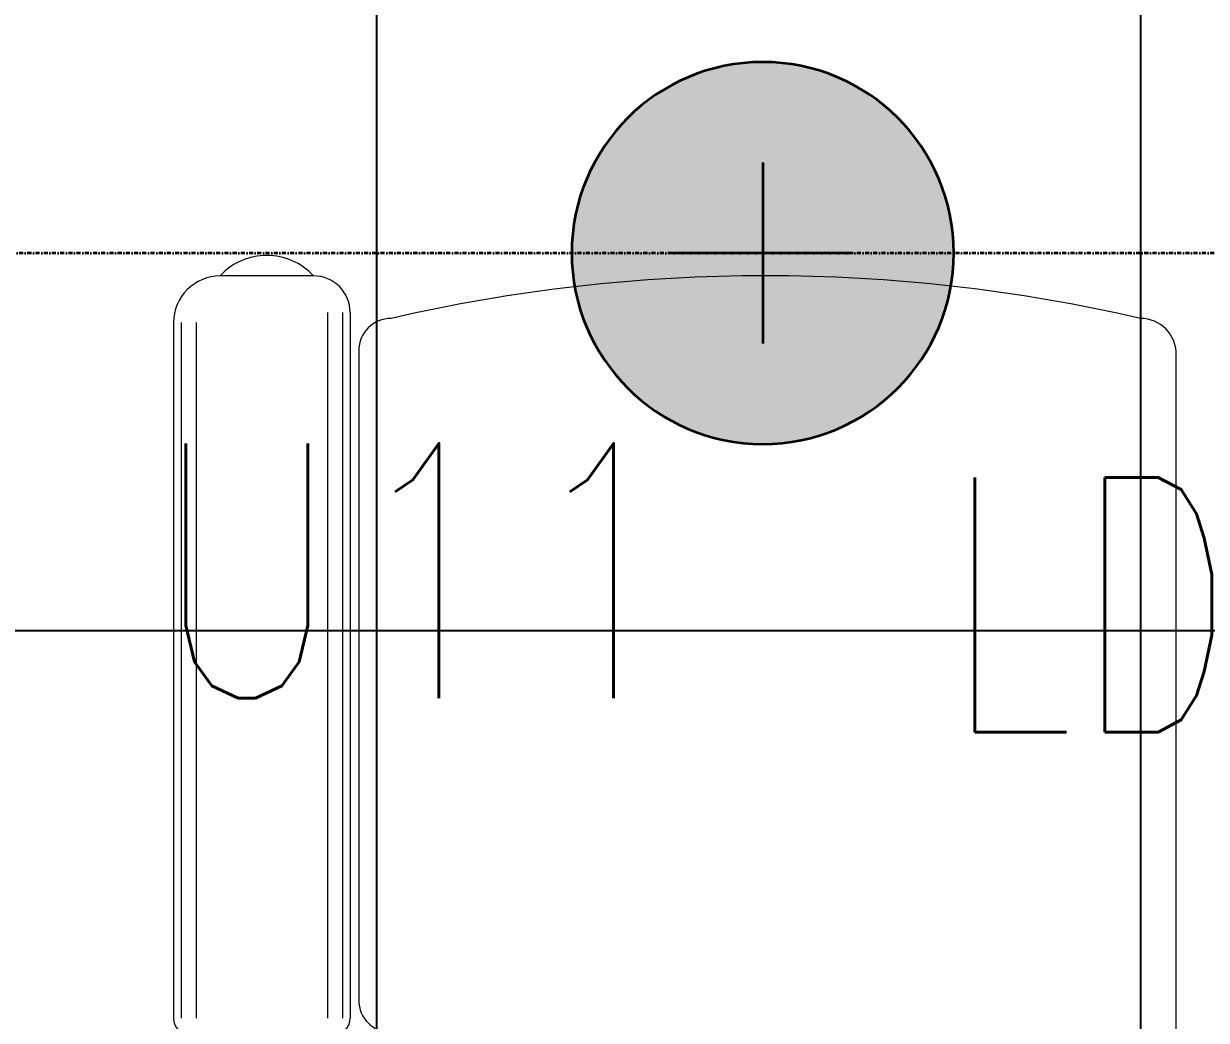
# Model space of a CAD drawing. Extents: x -12260 to 184725, y -29287 to 19916.
# Drawn here: x 4273 to 5202, y 6881 to 7663 of the extents above; entities that cross this region are included whole.
import ezdxf
from ezdxf.enums import TextEntityAlignment as Align

# ---------------------------------------------------------------- set-up
doc = ezdxf.new("R2010")
doc.units = 0
doc.header["$LTSCALE"] = 0.25
doc.linetypes.add('DASHDOT', pattern=[25.4, 12.7, -6.35, 0, -6.35])
doc.layers.add('01-First Floor-FUR$0$FALSE CEILING', color=251, linetype='Continuous')
doc.layers.add('01-First Floor-FUR$0$TME-NON MEDICAL FURNITURE', color=242, linetype='Continuous')
for name, color, linetype, lineweight in [('01-First Floor-FUR$0$LOADING', 253, 'Continuous', 5), ('E-LITE-CIRC', 6, 'Continuous', 25), ('E-LITE-CIRC-NUMB', 6, 'Continuous', 25), ('E-LITE-CLNG @ 100', 150, 'Continuous', 35), ('E-LITE-CLNG-CNDT', 6, 'DASHDOT', 35), ('E-LITE-CTRL', 6, 'Continuous', 25), ('E-LITE-IDEN', 6, 'Continuous', 25)]:
    doc.layers.add(name, color=color, linetype=linetype, lineweight=lineweight)
doc.styles.add('DC_SIMPLEX', font='SIMPLEX.shx', dxfattribs={"width": 0.7})

# ---------------------------------------------------------------- blocks, each defined once
blk = doc.blocks.new('*U302')
h = blk.add_hatch(color=254)
h.dxf.hatch_style = 1
edge = h.paths.add_edge_path()
edge.add_arc((0, 0), 1.5, 0, 360)
for p, q in [((0, -0.7107), (0, 0.7107)), ((0.7107, 0), (-0.7107, 0))]:
    blk.add_line(p, q)
blk.add_circle((0, 0), 1.5)
at = {"layer": 'E-LITE-CIRC-NUMB', "style": 'DC_SIMPLEX', "width": 0.7, "flags": 8}
blk.add_attdef('CIRCUIT', text='', height=2, rotation=360, dxfattribs=at).set_placement((-3.3635, 1.5), align=Align.RIGHT)
at = {"layer": 'E-LITE-CTRL', "style": 'DC_SIMPLEX', "width": 0.7, "flags": 8}
blk.add_attdef('CONTROL', (3.3635, -3.4983), '', height=2, rotation=360, dxfattribs=at)
at = {"layer": 'E-LITE-IDEN', "style": 'DC_SIMPLEX', "width": 0.7, "flags": 8}
blk.add_attdef('TYPE', (3.3635, 1.5), '', height=2, rotation=360, dxfattribs=at)
blk = doc.blocks.new('01-First Floor-FUR$0$GF21008-P')
at = {"layer": '01-First Floor-FUR$0$LOADING'}
for p, q in [((0.02235, -0.20585), (0.02235, -0.73852)), ((0.67107, -0.77123), (0.67107, -0.21699)), ((0.67698, -0.77123), (0.67698, -0.21699)), ((0.6888, -0.77123), (0.6888, -0.21699)), ((0.79197, -0.76339), (0.79197, -0.21699)), ((0.80379, -0.76339), (0.80379, -0.21699)), ((0.8097, -0.76339), (0.8097, -0.21699)), ((0.66431, -0.74126), (0.66431, -0.23119)), ((0.69984, -0.8), (0.77309, -0.8))]:
    blk.add_line(p, q, dxfattribs=at)
for centre, radius, start, end in [((0.68432, -0.21699), 0.01325, 90, 180), ((0.79645, -0.21699), 0.01325, 0, 90), ((0.63897, -0.23119), 0.02534, 0, 90), ((0.05042, -0.73852), 0.02807, 180, 270), ((0.63897, -0.74126), 0.02534, 270, 0), ((0.3447, 0.51055), 1.31061, 257.02456, 282.97544), ((0.77309, -0.76339), 0.03661, 270, 0), ((0.69984, -0.77123), 0.02877, 180, 270), ((0.73653, -0.7662), 0.04989, 222.64618, 317.35382)]:
    blk.add_arc(centre, radius, start, end, dxfattribs=at)
blk = doc.blocks.new('01-First Floor-FUR')
at = {"layer": '01-First Floor-FUR$0$FALSE CEILING', "linetype": 'Continuous'}
for p, q in [((4550.4, 6586.89), (4550.4, 8609.15)), ((5150.4, 6586.89), (5150.4, 8609.15)), ((3350.4, 7186.89), (8296.44, 7186.89))]:
    blk.add_line(p, q, dxfattribs=at)
at = {"layer": '01-First Floor-FUR$0$TME-NON MEDICAL FURNITURE', "xscale": 1000, "yscale": 1000, "zscale": 1000, "rotation": 179.9999999998383}
blk.add_blockref('01-First Floor-FUR$0$GF21008-P', (5200.45, 6665.39, -0.1), dxfattribs=at)

msp = doc.modelspace()

# ---------------------------------------------------------------- linework, layer by layer
at = {"layer": 'E-LITE-CLNG-CNDT', "color": 1}
msp.add_lwpolyline([(5365.87, 2993.18), (5365.87, 7383.3, 0.414214), (5265.87, 7483.3), (2468.88, 7483.3, 0.414214), (2368.88, 7383.3), (2368.88, 5390.75)], format="xyb", dxfattribs=at)

# ---------------------------------------------------------------- block references
at = {"layer": 'E-LITE-CLNG @ 100'}
ref = msp.add_blockref('*U302', (4853.39, 7483.3), dxfattribs=dict(at, xscale=-100, yscale=100, zscale=100, rotation=180))
ref.add_attrib('TYPE', 'LD3', (4996.04, 7107.14), dxfattribs={"layer": 'E-LITE-IDEN', "height": 200, "rotation": 0, "style": 'DC_SIMPLEX', "width": 0.7, "flags": 8})
at = {"layer": 'E-LITE-CLNG-CNDT'}
msp.add_blockref('01-First Floor-FUR', (0, 0), dxfattribs=at)

# ---------------------------------------------------------------- texts
at = {"layer": 'E-LITE-CIRC', "style": 'DC_SIMPLEX', "width": 0.8}
msp.add_text('U11', height=200, rotation=0.00003, dxfattribs=at).set_placement((4372.85, 7133.79, 0))

doc.saveas('drawing.dxf')
